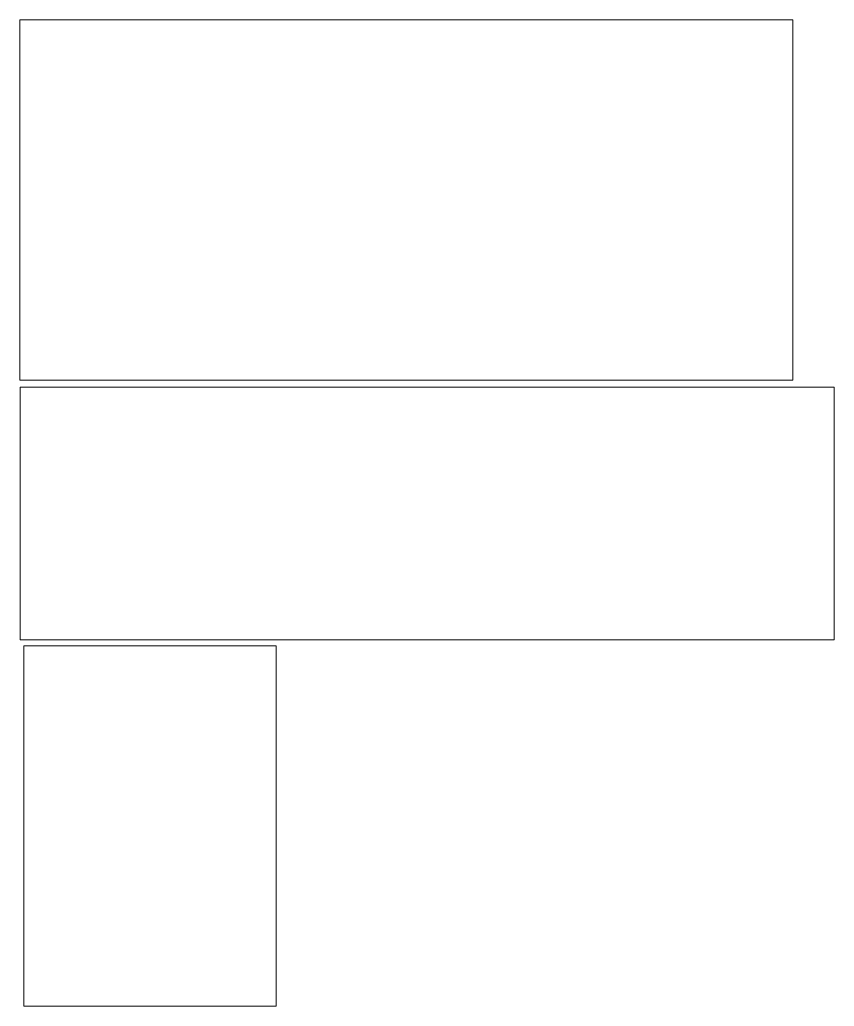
# Model space of a CAD drawing. Header units: inches. Extents: x 0.3 to 16.1, y -19.4 to -0.3.
import ezdxf

# ---------------------------------------------------------------- set-up
doc = ezdxf.new("R2010")
doc.units = ezdxf.units.IN
doc.header["$MEASUREMENT"] = 0
doc.layers.add('Layer 1', color=7, linetype='Continuous')

# ---------------------------------------------------------------- blocks, each defined once
blk = doc.blocks.new('block 2')
at = {"layer": 'Layer 1'}
h = blk.add_hatch(color=7, dxfattribs=at)
h.dxf.hatch_style = 2
h.paths.add_polyline_path([(15.279, -0.257), (0.279, -0.257), (0.279, -7.257), (15.279, -7.257)])
h.paths.add_polyline_path([(15.279, -0.257), (15.279, -0.257), (15.279, -7.257), (0.279, -7.257), (0.279, -0.257)])
at = {"layer": 'Layer 1', "lineweight": 0}
for points in [[(15.279, -0.257), (15.279, -0.257), (15.279, -7.257), (0.279, -7.257), (0.279, -0.257), (15.279, -0.257)], [(15.279, -0.257), (0.279, -0.257), (0.279, -7.257), (15.279, -7.257), (15.279, -0.257), (15.279, -0.257)]]:
    blk.add_lwpolyline(points, dxfattribs=at)
blk = doc.blocks.new('block 3')
at = {"layer": 'Layer 1'}
h = blk.add_hatch(color=7, dxfattribs=at)
h.dxf.hatch_style = 2
h.paths.add_polyline_path([(16.084, -7.392), (0.284, -7.392), (0.284, -12.293), (16.084, -12.293)])
h.paths.add_polyline_path([(16.084, -7.393), (16.084, -7.392), (16.084, -12.292), (0.285, -12.293), (0.284, -7.393)])
at = {"layer": 'Layer 1', "lineweight": 0}
for points in [[(16.084, -7.393), (16.084, -7.392), (16.084, -12.292), (0.285, -12.293), (0.284, -7.393), (16.084, -7.393)], [(16.084, -7.392), (0.284, -7.392), (0.284, -12.293), (16.084, -12.293), (16.084, -7.392), (16.084, -7.392)]]:
    blk.add_lwpolyline(points, dxfattribs=at)
blk = doc.blocks.new('block 4')
at = {"layer": 'Layer 1'}
h = blk.add_hatch(color=7, dxfattribs=at)
h.dxf.hatch_style = 2
h.paths.add_polyline_path([(5.255, -12.41), (0.355, -12.41), (0.355, -19.41), (5.255, -19.41)])
h.paths.add_polyline_path([(5.255, -12.41), (5.254, -12.41), (5.255, -19.41), (0.355, -19.41), (0.355, -12.41)])
at = {"layer": 'Layer 1', "lineweight": 0}
for points in [[(5.255, -12.41), (5.254, -12.41), (5.255, -19.41), (0.355, -19.41), (0.355, -12.41), (5.255, -12.41)], [(5.255, -12.41), (0.355, -12.41), (0.355, -19.41), (5.255, -19.41), (5.255, -12.41), (5.255, -12.41)]]:
    blk.add_lwpolyline(points, dxfattribs=at)

msp = doc.modelspace()

# ---------------------------------------------------------------- block references
at = {"layer": 'Layer 1'}
for name in ['block 2', 'block 3', 'block 4']:
    msp.add_blockref(name, (0, 0), dxfattribs=at)

doc.saveas('drawing.dxf')
